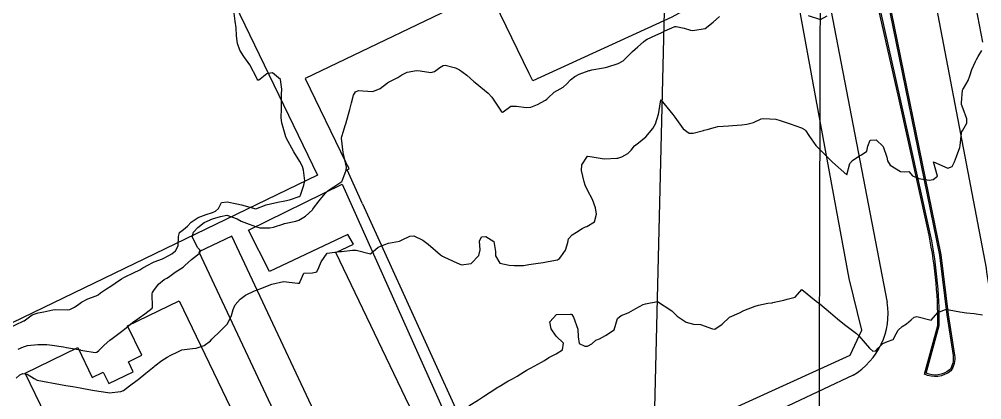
# Model space of a CAD drawing. Header units: metres. Extents: x 286371 to 293043, y 7462578 to 7466404.
# Drawn here: x 289411.7 to 289545.4, y 7464528.7 to 7464581.5 of the extents above; entities that cross this region are included whole.
import ezdxf

# ---------------------------------------------------------------- set-up
doc = ezdxf.new("R2010")
doc.units = ezdxf.units.M
doc.header["$MEASUREMENT"] = 0
doc.linetypes.add('CONTINUO', pattern=[0])
for name, color, linetype in [('Canteiro', 45, 'Continuous'), ('Curvas de Nivel 1m', 11, 'Continuous'), ('Curvas de Nivel 5m', 15, 'Continuous'), ('Edificações', 30, 'Continuous'), ('TEXTO', 45, 'Continuous'), ('Vias primárias', 230, 'Continuous')]:
    doc.layers.add(name, color=color, linetype=linetype)

msp = doc.modelspace()

# ---------------------------------------------------------------- linework, layer by layer
at = {"layer": 'Canteiro'}
msp.add_lwpolyline([(289539.49, 7464548.75), (289540.5, 7464540.47), (289541.37, 7464534.83, -0.20375), (289540.89, 7464532.81, -0.269233), (289537.62, 7464532.35), (289539.45, 7464538.98, 0.056874), (289538.06, 7464552.38), (289534.04, 7464570.57), (289529.65, 7464590.01), (289526.81, 7464601.99), (289525.37, 7464608.03), (289511.29, 7464651.35), (289488.38, 7464704.11), (289474.68, 7464746.3, 0.141013), (289498.19, 7464739.9, -0.494874), (289498.2, 7464738.59, 0.212839), (289490.6, 7464705.31), (289502.44, 7464674.71), (289513.16, 7464650.65), (289526.75, 7464608.23), (289531.29, 7464588.84)], format="xyb", close=True, dxfattribs=at)
at = {"layer": 'Curvas de Nivel 1m', "flags": 128}
for points, elevation in [([(289411.51, 7464535.68), (289412.25, 7464536.03), (289412.83, 7464536.23), (289414.25, 7464536.35), (289415.52, 7464536.34), (289416.25, 7464536.27), (289417.81, 7464536.01), (289418.25, 7464535.93), (289420.18, 7464535.6), (289420.24, 7464535.58), (289420.52, 7464535.53), (289422.23, 7464535.24), (289422.46, 7464535.27), (289422.74, 7464535.5), (289423.48, 7464536.26), (289424.26, 7464536.95), (289424.56, 7464537.18), (289424.94, 7464537.46), (289425.7, 7464538.03), (289426.28, 7464538.49), (289426.82, 7464538.91), (289427.45, 7464539.43), (289427.94, 7464539.78), (289428.31, 7464540.03), (289429.13, 7464540.59), (289430.12, 7464541.39), (289430.18, 7464541.55), (289430.13, 7464543.39), (289430.19, 7464543.57), (289430.37, 7464543.84), (289431.04, 7464544.72), (289431.8, 7464545.36), (289432.19, 7464545.56), (289432.4, 7464545.69), (289433.35, 7464546.4), (289434.42, 7464547.1), (289434.55, 7464547.19), (289434.69, 7464547.32), (289435.59, 7464548.15), (289436.45, 7464548.81), (289436.72, 7464549.02), (289436.84, 7464549.29), (289436.7, 7464549.53), (289436.46, 7464549.78), (289435.7, 7464551.31), (289435.87, 7464551.93), (289436.5, 7464552.58), (289437.37, 7464553.28), (289438.52, 7464553.8), (289439.64, 7464554.13), (289440.53, 7464554.29), (289441.92, 7464553.81), (289442.52, 7464553.48), (289443.25, 7464553.18), (289444.51, 7464552.72), (289445.1, 7464552.56), (289446.5, 7464552.52), (289447, 7464552.63), (289448.41, 7464553.11), (289448.49, 7464553.13), (289448.51, 7464553.14), (289450.11, 7464553.48), (289450.51, 7464553.61), (289451.43, 7464554.16), (289452.39, 7464555.05), (289452.46, 7464555.14), (289452.55, 7464555.27), (289453.31, 7464556.29), (289453.93, 7464557.02), (289454.23, 7464557.37), (289454.58, 7464557.7), (289455.35, 7464558.24), (289456.47, 7464558.99), (289456.53, 7464559.06), (289456.61, 7464559.31), (289457.07, 7464560.54), (289457.15, 7464560.98), (289456.66, 7464562.98), (289456.43, 7464564.99), (289456.46, 7464565.23), (289456.71, 7464565.98), (289456.96, 7464566.74), (289457.03, 7464566.98), (289457.39, 7464568.33), (289457.57, 7464568.97), (289457.83, 7464569.9), (289458.12, 7464570.96), (289458.36, 7464571.4), (289458.79, 7464571.58), (289459.4, 7464571.55), (289460.79, 7464571.46), (289461.8, 7464571.9), (289462.81, 7464572.65), (289462.95, 7464572.74), (289463.22, 7464572.88), (289464.27, 7464573.42), (289464.83, 7464573.76), (289465.54, 7464574.13), (289466.84, 7464574.38), (289467.34, 7464574.31), (289468.83, 7464574.08), (289469.37, 7464574.25), (289470.11, 7464574.78), (289470.53, 7464575.08), (289470.85, 7464575.13), (289472.27, 7464574.74), (289472.84, 7464574.46), (289473.83, 7464573.72), (289474.82, 7464572.85), (289474.99, 7464572.7), (289476.79, 7464571.23), (289477.33, 7464570.67), (289478.41, 7464568.99), (289478.67, 7464568.65), (289478.74, 7464568.59), (289478.8, 7464568.59), (289478.9, 7464568.64), (289479.93, 7464569.45), (289480.76, 7464569.44), (289482.1, 7464569.25), (289482.75, 7464569.31), (289483.66, 7464569.68), (289484.77, 7464570.27), (289484.93, 7464570.39), (289485.07, 7464570.55), (289485.95, 7464571.38), (289486.79, 7464571.85), (289487.23, 7464572.08), (289487.71, 7464572.51), (289488.24, 7464573.08), (289488.82, 7464573.55), (289489.44, 7464573.87), (289490.83, 7464574.38), (289490.9, 7464574.4), (289491.2, 7464574.46), (289492.84, 7464574.76), (289493.28, 7464574.86), (289494.85, 7464575.34), (289495.53, 7464575.71), (289496.2, 7464576.37), (289496.54, 7464576.7), (289496.87, 7464577.01), (289497.57, 7464577.66), (289498.36, 7464578.34), (289498.65, 7464578.59), (289498.9, 7464578.74), (289500, 7464579.22), (289500.91, 7464579.66), (289501.36, 7464579.86), (289502.3, 7464580.28), (289502.73, 7464580.48), (289502.93, 7464580.5), (289504.01, 7464580.26), (289504.92, 7464579.97), (289505.24, 7464579.92), (289506.92, 7464580.21), (289508.05, 7464581.09), (289508.95, 7464581.85)], 711), ([(289521.25, 7464582), (289522.95, 7464581.44), (289523.9, 7464581.96)], 711), ([(289411.25, 7464531.68), (289411.74, 7464532.12), (289412.19, 7464532.32), (289412.76, 7464532.22), (289413.73, 7464531.64), (289414.18, 7464531.42), (289415.66, 7464531.1), (289416.17, 7464531.02), (289417.39, 7464530.8), (289418.16, 7464530.67), (289419.11, 7464530.51), (289420.16, 7464530.32), (289420.84, 7464530.21), (289422.15, 7464529.98), (289423.96, 7464529.67), (289424.15, 7464529.65), (289425.78, 7464529.82), (289426.15, 7464529.97), (289426.98, 7464530.61), (289428.06, 7464531.42), (289428.13, 7464531.46), (289428.18, 7464531.5), (289429.24, 7464532.35), (289430.2, 7464533.12), (289430.35, 7464533.24), (289430.53, 7464533.38), (289431.47, 7464534.11), (289432.22, 7464534.6), (289432.72, 7464534.85), (289433.71, 7464535.33), (289434.05, 7464535.52), (289434.24, 7464535.6), (289435.74, 7464535.8), (289436.24, 7464535.86), (289437.34, 7464536.19), (289438.26, 7464536.87), (289438.44, 7464537.08), (289438.61, 7464537.26), (289439.44, 7464538.08), (289440.29, 7464538.9), (289440.46, 7464539.06), (289440.6, 7464539.23), (289441.15, 7464540.39), (289441.4, 7464541.22), (289441.67, 7464541.87), (289442.35, 7464542.66), (289443.09, 7464543.19), (289444.36, 7464543.79), (289445.37, 7464544.15), (289446.38, 7464544.58), (289446.78, 7464544.73), (289448.38, 7464545.1), (289450.38, 7464544.85), (289450.6, 7464544.86), (289450.69, 7464545.07), (289451.21, 7464546.25), (289452.4, 7464546.3), (289452.99, 7464546.45), (289453.3, 7464547.03), (289453.61, 7464547.84), (289454.44, 7464549.01), (289456.2, 7464549.24), (289456.45, 7464549.27), (289457.95, 7464549.46), (289458.45, 7464549.44), (289460.44, 7464548.92), (289461.52, 7464549.85), (289462.46, 7464550.25), (289462.96, 7464550.4), (289464.47, 7464550.7), (289464.6, 7464550.73), (289464.88, 7464550.86), (289465.92, 7464551.4), (289466.48, 7464551.41), (289467.73, 7464550.82), (289468.47, 7464550.27), (289470.2, 7464548.78), (289470.44, 7464548.61), (289470.73, 7464548.48), (289472.43, 7464547.7), (289473.09, 7464547.39), (289474.43, 7464547.6), (289475.49, 7464548.69), (289475.67, 7464549.47), (289475.61, 7464550.69), (289475.86, 7464551.3), (289476.48, 7464551.34), (289477.59, 7464550.66), (289477.84, 7464549.27), (289477.83, 7464548.65), (289478.43, 7464547.62), (289479.71, 7464547.34), (289480.42, 7464547.29), (289481.71, 7464547.31), (289482.43, 7464547.43), (289483.4, 7464547.59), (289484.43, 7464547.75), (289485.12, 7464547.86), (289486.44, 7464548.12), (289486.69, 7464548.27), (289486.9, 7464548.52), (289487.54, 7464549.43), (289487.88, 7464550.5), (289487.96, 7464551.02), (289488.49, 7464551.57), (289489.06, 7464551.92), (289489.84, 7464552.47), (289490.31, 7464552.66), (289490.51, 7464552.72), (289491.59, 7464553.37), (289491.84, 7464554.44), (289491.69, 7464555.3), (289491.31, 7464556.45), (289490.58, 7464557.79), (289490.27, 7464558.47), (289490.13, 7464558.94), (289489.78, 7464560.48), (289489.82, 7464561.29), (289490.6, 7464562.47), (289490.63, 7464562.49), (289490.65, 7464562.51), (289490.97, 7464562.46), (289492.65, 7464562.17), (289492.94, 7464562.14), (289494.65, 7464562.2), (289494.83, 7464562.22), (289495.37, 7464562.39), (289496.2, 7464562.85), (289496.67, 7464563.32), (289497.14, 7464563.9), (289497.7, 7464564.36), (289498.7, 7464565.19), (289499.68, 7464566.32), (289500.05, 7464566.99), (289500.45, 7464568.31), (289500.5, 7464568.55), (289500.77, 7464570.3), (289502.46, 7464568.28), (289502.74, 7464567.88), (289503.9, 7464566.26), (289504.71, 7464565.68), (289505.28, 7464565.67), (289506.71, 7464566.07), (289506.82, 7464566.1), (289507.21, 7464566.21), (289508.38, 7464566.53), (289508.72, 7464566.61), (289510.17, 7464566.72), (289510.72, 7464566.74), (289512.02, 7464566.84), (289512.73, 7464566.94), (289513.66, 7464567.18), (289514.74, 7464567.65), (289515.1, 7464567.73), (289516.74, 7464567.6), (289517.34, 7464567.45), (289518.73, 7464566.97), (289520.32, 7464566.41), (289520.72, 7464566.2), (289520.9, 7464566), (289521.33, 7464565.37), (289522.31, 7464563.98), (289522.68, 7464563.59), (289524.36, 7464561.95), (289524.64, 7464561.67), (289526.61, 7464559.91), (289527.05, 7464561.49), (289527.41, 7464561.9), (289528.15, 7464562.39), (289528.66, 7464562.67), (289529.38, 7464563.16), (289529.55, 7464563.87), (289529.86, 7464564.7), (289530.69, 7464564.76), (289531.64, 7464563.84), (289532.16, 7464562.33), (289532.25, 7464561.83), (289532.64, 7464561.25), (289534.07, 7464560.36), (289534.62, 7464560.29), (289535.22, 7464560.38), (289535.72, 7464559.78), (289536.61, 7464559.39), (289538.03, 7464559.16), (289538.61, 7464559.25), (289539.21, 7464559.72), (289538.64, 7464561.72), (289540.63, 7464560.81), (289541.26, 7464561.05), (289541.56, 7464561.68), (289541.87, 7464562.46), (289542.3, 7464563.67), (289542.37, 7464563.98), (289542.52, 7464565.67), (289542.54, 7464565.83), (289542.71, 7464566.1), (289543.3, 7464567.08), (289543.29, 7464567.66), (289542.76, 7464569.07), (289542.55, 7464569.67), (289542.53, 7464569.91), (289542.69, 7464571.67), (289542.71, 7464571.75), (289542.8, 7464571.89), (289543.46, 7464573.01), (289543.72, 7464573.65), (289543.98, 7464574.51), (289544.48, 7464575.64), (289544.61, 7464575.89), (289544.87, 7464576.33), (289545.37, 7464577.14)], 712), ([(289474.12, 7464527.85), (289475.47, 7464528.69), (289476.14, 7464529.13), (289477.08, 7464529.74), (289478.16, 7464530.43), (289478.31, 7464530.51), (289478.54, 7464530.65), (289479.55, 7464531.25), (289480.18, 7464531.57), (289480.85, 7464531.95), (289481.86, 7464532.6), (289482.06, 7464532.73), (289482.2, 7464532.81), (289482.7, 7464533.08), (289484.21, 7464533.91), (289484.62, 7464534.15), (289485.25, 7464534.54), (289485.88, 7464534.88), (289486.23, 7464535.06), (289487.12, 7464535.63), (289487.25, 7464536.51), (289486.27, 7464537.5), (289485.53, 7464538.54), (289485.35, 7464539.49), (289486.31, 7464540.52), (289488.24, 7464540.57), (289488.32, 7464540.56), (289488.43, 7464540.49), (289488.64, 7464540.16), (289489.25, 7464538.48), (289489.32, 7464537.43), (289489.45, 7464536.48), (289490.25, 7464536.1), (289490.61, 7464536.1), (289491.18, 7464536.45), (289491.74, 7464536.97), (289492.26, 7464537.15), (289493.11, 7464537.59), (289494.28, 7464538.4), (289494.76, 7464539.94), (289495.28, 7464540.39), (289496.03, 7464540.66), (289496.32, 7464540.8), (289497.33, 7464541.36), (289498.34, 7464541.89), (289498.67, 7464542.01), (289500.34, 7464542.31), (289502.33, 7464541.02), (289503.05, 7464540.27), (289504.3, 7464539.46), (289505.34, 7464539.19), (289506.3, 7464539.12), (289507.95, 7464538.54), (289508.29, 7464538.49), (289509.3, 7464539.18), (289510.31, 7464540.16), (289511.73, 7464540.73), (289512.33, 7464541.07), (289513.9, 7464541.66), (289514.34, 7464541.79), (289515.64, 7464542.07), (289516.26, 7464542.15), (289516.35, 7464542.16), (289517.87, 7464542.52), (289518.35, 7464542.62), (289519.45, 7464542.93), (289520.37, 7464544), (289522.35, 7464542.37), (289522.85, 7464541.97), (289524.33, 7464540.75), (289525.31, 7464539.93), (289526.3, 7464539.12), (289527.94, 7464537.89), (289528.28, 7464537.57), (289529.76, 7464535.86), (289530.25, 7464535.44), (289530.64, 7464535.45), (289530.98, 7464535.84), (289531.6, 7464536.5), (289532.27, 7464536.76), (289533.06, 7464537.02), (289533.48, 7464537.81), (289533.74, 7464538.36), (289534.3, 7464538.85), (289534.88, 7464539.21), (289535.53, 7464539.78), (289535.95, 7464540.13), (289536.32, 7464540.24), (289538.31, 7464539.73), (289539.26, 7464540.8), (289540.34, 7464541.22), (289540.85, 7464541.18), (289542.33, 7464540.86), (289543.23, 7464540.75), (289544.32, 7464540.63), (289545.48, 7464540.47)], 713)]:
    msp.add_lwpolyline(points, dxfattribs=dict(at, elevation=elevation))
at = {"layer": 'Curvas de Nivel 5m', "elevation": 710, "flags": 128}
msp.add_lwpolyline([(289410.29, 7464538.64), (289412.24, 7464539.59), (289412.3, 7464539.62), (289412.33, 7464539.63), (289412.36, 7464539.65), (289413.48, 7464540.47), (289414.32, 7464540.74), (289415.07, 7464540.86), (289416.33, 7464541.18), (289416.69, 7464541.22), (289418.33, 7464541.14), (289418.7, 7464541.19), (289419.35, 7464541.55), (289419.94, 7464541.94), (289420.34, 7464542.22), (289421.19, 7464542.69), (289422.36, 7464543.09), (289422.63, 7464543.23), (289422.98, 7464543.5), (289423.78, 7464544.07), (289424.38, 7464544.45), (289425, 7464544.85), (289425.86, 7464545.45), (289426.18, 7464545.66), (289426.4, 7464545.76), (289427.54, 7464546.3), (289428.41, 7464546.73), (289428.86, 7464546.97), (289429.61, 7464547.4), (289430.14, 7464547.68), (289430.43, 7464547.8), (289431.56, 7464548.25), (289432.44, 7464548.7), (289432.85, 7464548.95), (289433.39, 7464549.34), (289433.76, 7464550.03), (289433.78, 7464551.34), (289433.92, 7464551.91), (289434.5, 7464552.3), (289435.05, 7464552.78), (289435.56, 7464553.31), (289436.52, 7464553.98), (289437.63, 7464554.37), (289438.54, 7464554.66), (289438.95, 7464554.84), (289439.34, 7464555.24), (289439.75, 7464556.04), (289440.56, 7464556.17), (289441.9, 7464555.86), (289442.55, 7464555.71), (289444.54, 7464555.16), (289445.98, 7464555.71), (289446.56, 7464555.88), (289447.59, 7464556.09), (289448.56, 7464556.27), (289449.22, 7464556.44), (289450.57, 7464556.9), (289450.67, 7464556.98), (289450.72, 7464557.07), (289451.22, 7464558.44), (289451.33, 7464559.06), (289451.15, 7464560.54), (289451.01, 7464561.07), (289450.64, 7464561.74), (289449.81, 7464563.09), (289448.76, 7464565.03), (289448.73, 7464565.1), (289448.7, 7464565.19), (289448.14, 7464567.11), (289448.06, 7464567.79), (289448.09, 7464569.11), (289448.1, 7464569.78), (289448.12, 7464571.11), (289448.13, 7464571.78), (289447.95, 7464573.12), (289446.83, 7464574.06), (289446.07, 7464573.9), (289445.14, 7464573.16), (289444.95, 7464573.03), (289444.81, 7464573.05), (289444.74, 7464573.17), (289444.68, 7464573.3), (289443.7, 7464575.18), (289442.86, 7464576.31), (289442.33, 7464577.2), (289441.99, 7464578.11), (289441.86, 7464579.21), (289441.82, 7464580.31), (289441.67, 7464581.21), (289441.48, 7464582.7)], dxfattribs=at)
at = {"layer": 'Edificações'}
for points in [[(289545.51, 7464578.31), (289541.82, 7464597.62), (289550.02, 7464599.18)], [(289459.36, 7464555.85), (289472.5, 7464527.01), (289460.48, 7464522.07), (289467.44, 7464507.82), (289478.91, 7464512.94), (289495.15, 7464520.34), (289504.22, 7464524.47), (289527.06, 7464534.88), (289528.69, 7464538.32), (289526.96, 7464545.49), (289522.38, 7464570.35), (289518.97, 7464588.84), (289518.97, 7464588.84), (289513.19, 7464587.78), (289502.32, 7464581.77), (289483.02, 7464572.92), (289482.49, 7464573.97), (289476.91, 7464585.54), (289451.41, 7464573.25), (289456.99, 7464561.68)], [(289459.36, 7464555.85), (289457.23, 7464560.58), (289457.49, 7464560.77), (289456.99, 7464561.68)]]:
    msp.add_lwpolyline(points, dxfattribs=at)
for points in [[(289391.03, 7464572.93), (289436.27, 7464594.74), (289453.1, 7464559.83), (289407.86, 7464538.02)], [(289443.52, 7464552.2), (289456.53, 7464558.62), (289470.58, 7464527.18), (289466.94, 7464525.55), (289455.63, 7464549.1), (289458.09, 7464550.28), (289457.3, 7464551.6), (289446.44, 7464546.48)], [(289436.63, 7464549.22), (289456.61, 7464506.66), (289461.2, 7464508.81), (289441.22, 7464551.37)], [(289427.64, 7464523.61), (289427.64, 7464523.61), (289426.1, 7464522.87), (289428.27, 7464518.38), (289420.97, 7464514.86), (289412.51, 7464532.39), (289419.81, 7464535.91), (289421.8, 7464531.79), (289423.34, 7464532.53), (289424.11, 7464530.93), (289427.5, 7464532.57), (289426.83, 7464533.95), (289428.69, 7464534.85), (289426.72, 7464538.95), (289433.89, 7464542.41), (289442.24, 7464525.11), (289435.06, 7464521.65), (289432.93, 7464526.05), (289431.36, 7464525.29), (289432.03, 7464523.9), (289428.35, 7464522.13), (289427.64, 7464523.61)]]:
    msp.add_lwpolyline(points, close=True, dxfattribs=at)
at = {"layer": 'TEXTO', "linetype": 'CONTINUO'}
msp.add_line((289503.3, 7464665.29), (289498.24, 7464460.83), dxfattribs=at)
msp.add_lwpolyline([(289522.62, 7464458.39), (289523.15, 7464665.29)], dxfattribs=at)
at = {"layer": 'Vias primárias'}
for points in [[(289424.13, 7464691.35), (289464.48, 7464706.12, 0.398469), (289470.55, 7464718.31), (289467.07, 7464726.56), (289453.1, 7464757.59), (289448.95, 7464766.61, -0.812324), (289450.33, 7464767.62), (289453.79, 7464765.01), (289465.4, 7464739.68), (289475.21, 7464717.98), (289500.08, 7464661.27, -0.040126), (289519.34, 7464606.72, -0.000431), (289521.82, 7464596.32), (289532.24, 7464542.18)], [(289562.2, 7464535.53), (289560.2, 7464534.7, -0.208925), (289552.47, 7464534.85, -0.156686), (289548.76, 7464538.24, -0.107041), (289546.02, 7464546.96), (289536.71, 7464595.67, 0.041192), (289524.57, 7464639.36, 0.023482), (289502.79, 7464690.84), (289501.07, 7464695.13, -0.08925), (289497.35, 7464713.23, -0.170871), (289504.67, 7464735.8, -0.249948), (289528, 7464746.46, -0.121654), (289548.93, 7464739.91, -0.13243), (289554.68, 7464733.89, -0.524129), (289541.55, 7464690.31, -0.1369), (289534.09, 7464688.68), (289507.08, 7464687.89), (289441.75, 7464689.19), (289425.57, 7464689.07, 0), (289423.14, 7464689.05, -0.791414), (289422.72, 7464690.79, -0.048655), (289424.13, 7464691.35, -0.276126)], [(289527.48, 7464532.07), (289498.64, 7464518.51), (289468.57, 7464503.64), (289429.12, 7464484.3, -0.4366), (289420.03, 7464487.79), (289413.66, 7464501.45), (289383.93, 7464563.65), (289359.37, 7464616.72), (289353.92, 7464629.01), (289347.38, 7464630.24), (289336.98, 7464660.8), (289330.18, 7464677.01)], [(289527.48, 7464532.07, 0.304713), (289532.24, 7464542.18, 1.225142)]]:
    msp.add_lwpolyline(points, format="xyb", dxfattribs=at)
msp.add_lwpolyline([(289539.68, 7464548.78), (289540.7, 7464540.49), (289541.57, 7464534.86, -0.206082), (289541.04, 7464532.67, -0.285095), (289537.38, 7464532.23), (289539.25, 7464539, 0.056763), (289537.86, 7464552.34), (289533.84, 7464570.53), (289529.45, 7464589.96), (289526.62, 7464601.94), (289525.18, 7464607.98), (289511.1, 7464651.28), (289488.19, 7464704.04), (289474.33, 7464746.76, 0.144544), (289498.25, 7464740.11, -0.508072), (289498.34, 7464738.45, 0.212571), (289490.79, 7464705.37), (289502.63, 7464674.79), (289513.34, 7464650.72), (289526.94, 7464608.28), (289531.48, 7464588.89)], format="xyb", close=True, dxfattribs=at)

doc.saveas('drawing.dxf')
